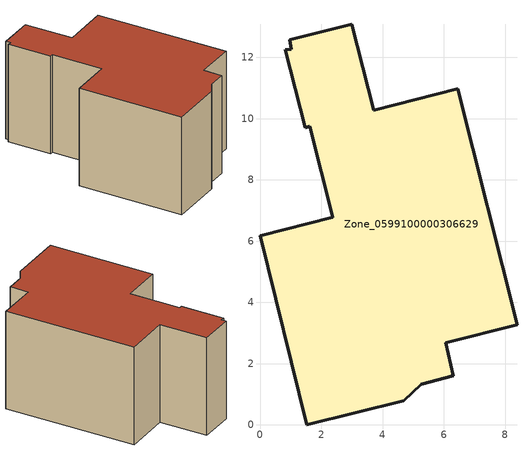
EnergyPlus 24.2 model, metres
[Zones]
Zone_0599100000306629
 floor ground (C_G): 6.3,1.6 5.26,1.33 4.7,0.79 1.53,0 0,6.17 2.38,6.79 1.63,9.74 1.47,9.7 0.83,12.25 1.03,12.27 0.97,12.57 3,13.08 3.72,10.27 6.46,10.97 8.39,3.27 6.06,2.67 z0
 wall outside (C_F): 3.72,10.27 3,13.08 0.97,12.57 1.03,12.27 0.83,12.25 1.47,9.7 1.63,9.74 2.38,6.79 0,6.17 1.53,0 4.7,0.79 5.26,1.33 6.3,1.6 6.06,2.67 8.39,3.27 6.46,10.97 3.72,10.27 z0:6.04
 roof outside (C_R): 5.26,1.33 6.3,1.6 6.06,2.67 8.39,3.27 6.46,10.97 3.72,10.27 3,13.08 0.97,12.57 1.03,12.27 0.83,12.25 1.47,9.7 1.63,9.74 2.38,6.79 0,6.17 1.53,0 4.7,0.79 z6.04
[BUILDING]
Pand.0599100000306629: North Axis=0; Terrain=City; Loads Convergence Tolerance Value=0.04; Temperature Convergence Tolerance Value=0.4; Solar Distribution=FullExterior; Maximum Number of Warmup Days=25; Minimum Number of Warmup Days=1
[Site:Location]
Rotterdam.The.Hague.AP_ZH_NLD Design_Conditions: Latitude=51.96; Longitude=4.45; Time Zone=1; Elevation=-4.5
[SITE:GROUNDTEMPERATURE:BUILDINGSURFACE]
18, 18, 18, 18, 18, 18, 18, 18, 18, 18, 18, 18
[MATERIAL] Thermal Absorptance=0.9; Solar Absorptance=0.7; Visible Absorptance=0.7
Name | Roughness | Thickness | Conductivity | Density | Specific Heat
G.TC.1965-1974 | MediumSmooth | 0.15 | 0.882353 | 540 | 1210
F.TC.1965-1974 | Rough | 0.3 | 0.697674 | 1920 | 840
R.TC.1965-1974 | MediumRough | 0.2 | 0.232558 | 1500 | 1000
[CONSTRUCTION]
C_G: G.TC.1965-1974
C_F: F.TC.1965-1974
C_R: R.TC.1965-1974
[ZONE]
Zone_0599100000306629: Type=1; Multiplier=1; Ceiling Height=Autocalculate; Volume=Autocalculate; Floor Area=autocalculate; Part of Total Floor Area=Yes
[ZONEINFILTRATION:DESIGNFLOWRATE]
Infil_Zone_0599100000306629: Zone or ZoneList or Space or SpaceList=Zone_0599100000306629; Schedule=AlwaysOn; Design Flow Rate Calculation Method=Flow/Area; Flow Rate per Floor Area=0.003; Constant Term Coefficient=1; Temperature Term Coefficient=0; Velocity Term Coefficient=0; Velocity Squared Term Coefficient=0
[HVACTEMPLATE:ZONE:IDEALLOADSAIRSYSTEM]
Zone_0599100000306629: Maximum Heating Supply Air Temperature=50; Minimum Cooling Supply Air Temperature=13; Maximum Heating Supply Air Humidity Ratio=0.0156; Minimum Cooling Supply Air Humidity Ratio=0.0077; Heating Limit=NoLimit; Cooling Limit=NoLimit; Dehumidification Control Type=ConstantSensibleHeatRatio; Cooling Sensible Heat Ratio=0.7; Dehumidification Setpoint=60; Humidification Control Type=None; Humidification Setpoint=30; Outdoor Air Method=None; Outdoor Air Flow Rate per Person=0.00944; Outdoor Air Flow Rate per Zone Floor Area=0; Outdoor Air Flow Rate per Zone=0; Demand Controlled Ventilation Type=None; Outdoor Air Economizer Type=NoEconomizer; Heat Recovery Type=None; Sensible Heat Recovery Effectiveness=0.7; Latent Heat Recovery Effectiveness=0.65
[ZONECONTROL:THERMOSTAT]
ThermostatControl_Zone_0599100000306629: Zone or ZoneList=Zone_0599100000306629; Control Type Schedule=DualSetpointControlType; Control 1=Thermostat_Zone_0599100000306629; Temperature Difference Between Cutout And Setpoint=0
[THERMOSTATSETPOINT:DUALSETPOINT]
Thermostat_Zone_0599100000306629: Heating Setpoint Temperature Schedule=HeatingSetpoint_Zone_0599100000306629; Cooling Setpoint Temperature Schedule=CoolingSetpoint_Zone_0599100000306629
[SCHEDULE:COMPACT]
HeatingSetpoint_Zone_0599100000306629: Through: 12/31, For: AllDays, Until: 24:00, 21
CoolingSetpoint_Zone_0599100000306629: Through: 12/31, For: AllDays, Until: 24:00, 24
DualSetpointControlType: Through: 12/31, For: AllDays, Until: 24:00, 4
AlwaysOn: Through: 12/31, For: AllDays, Until: 24:00, 1
